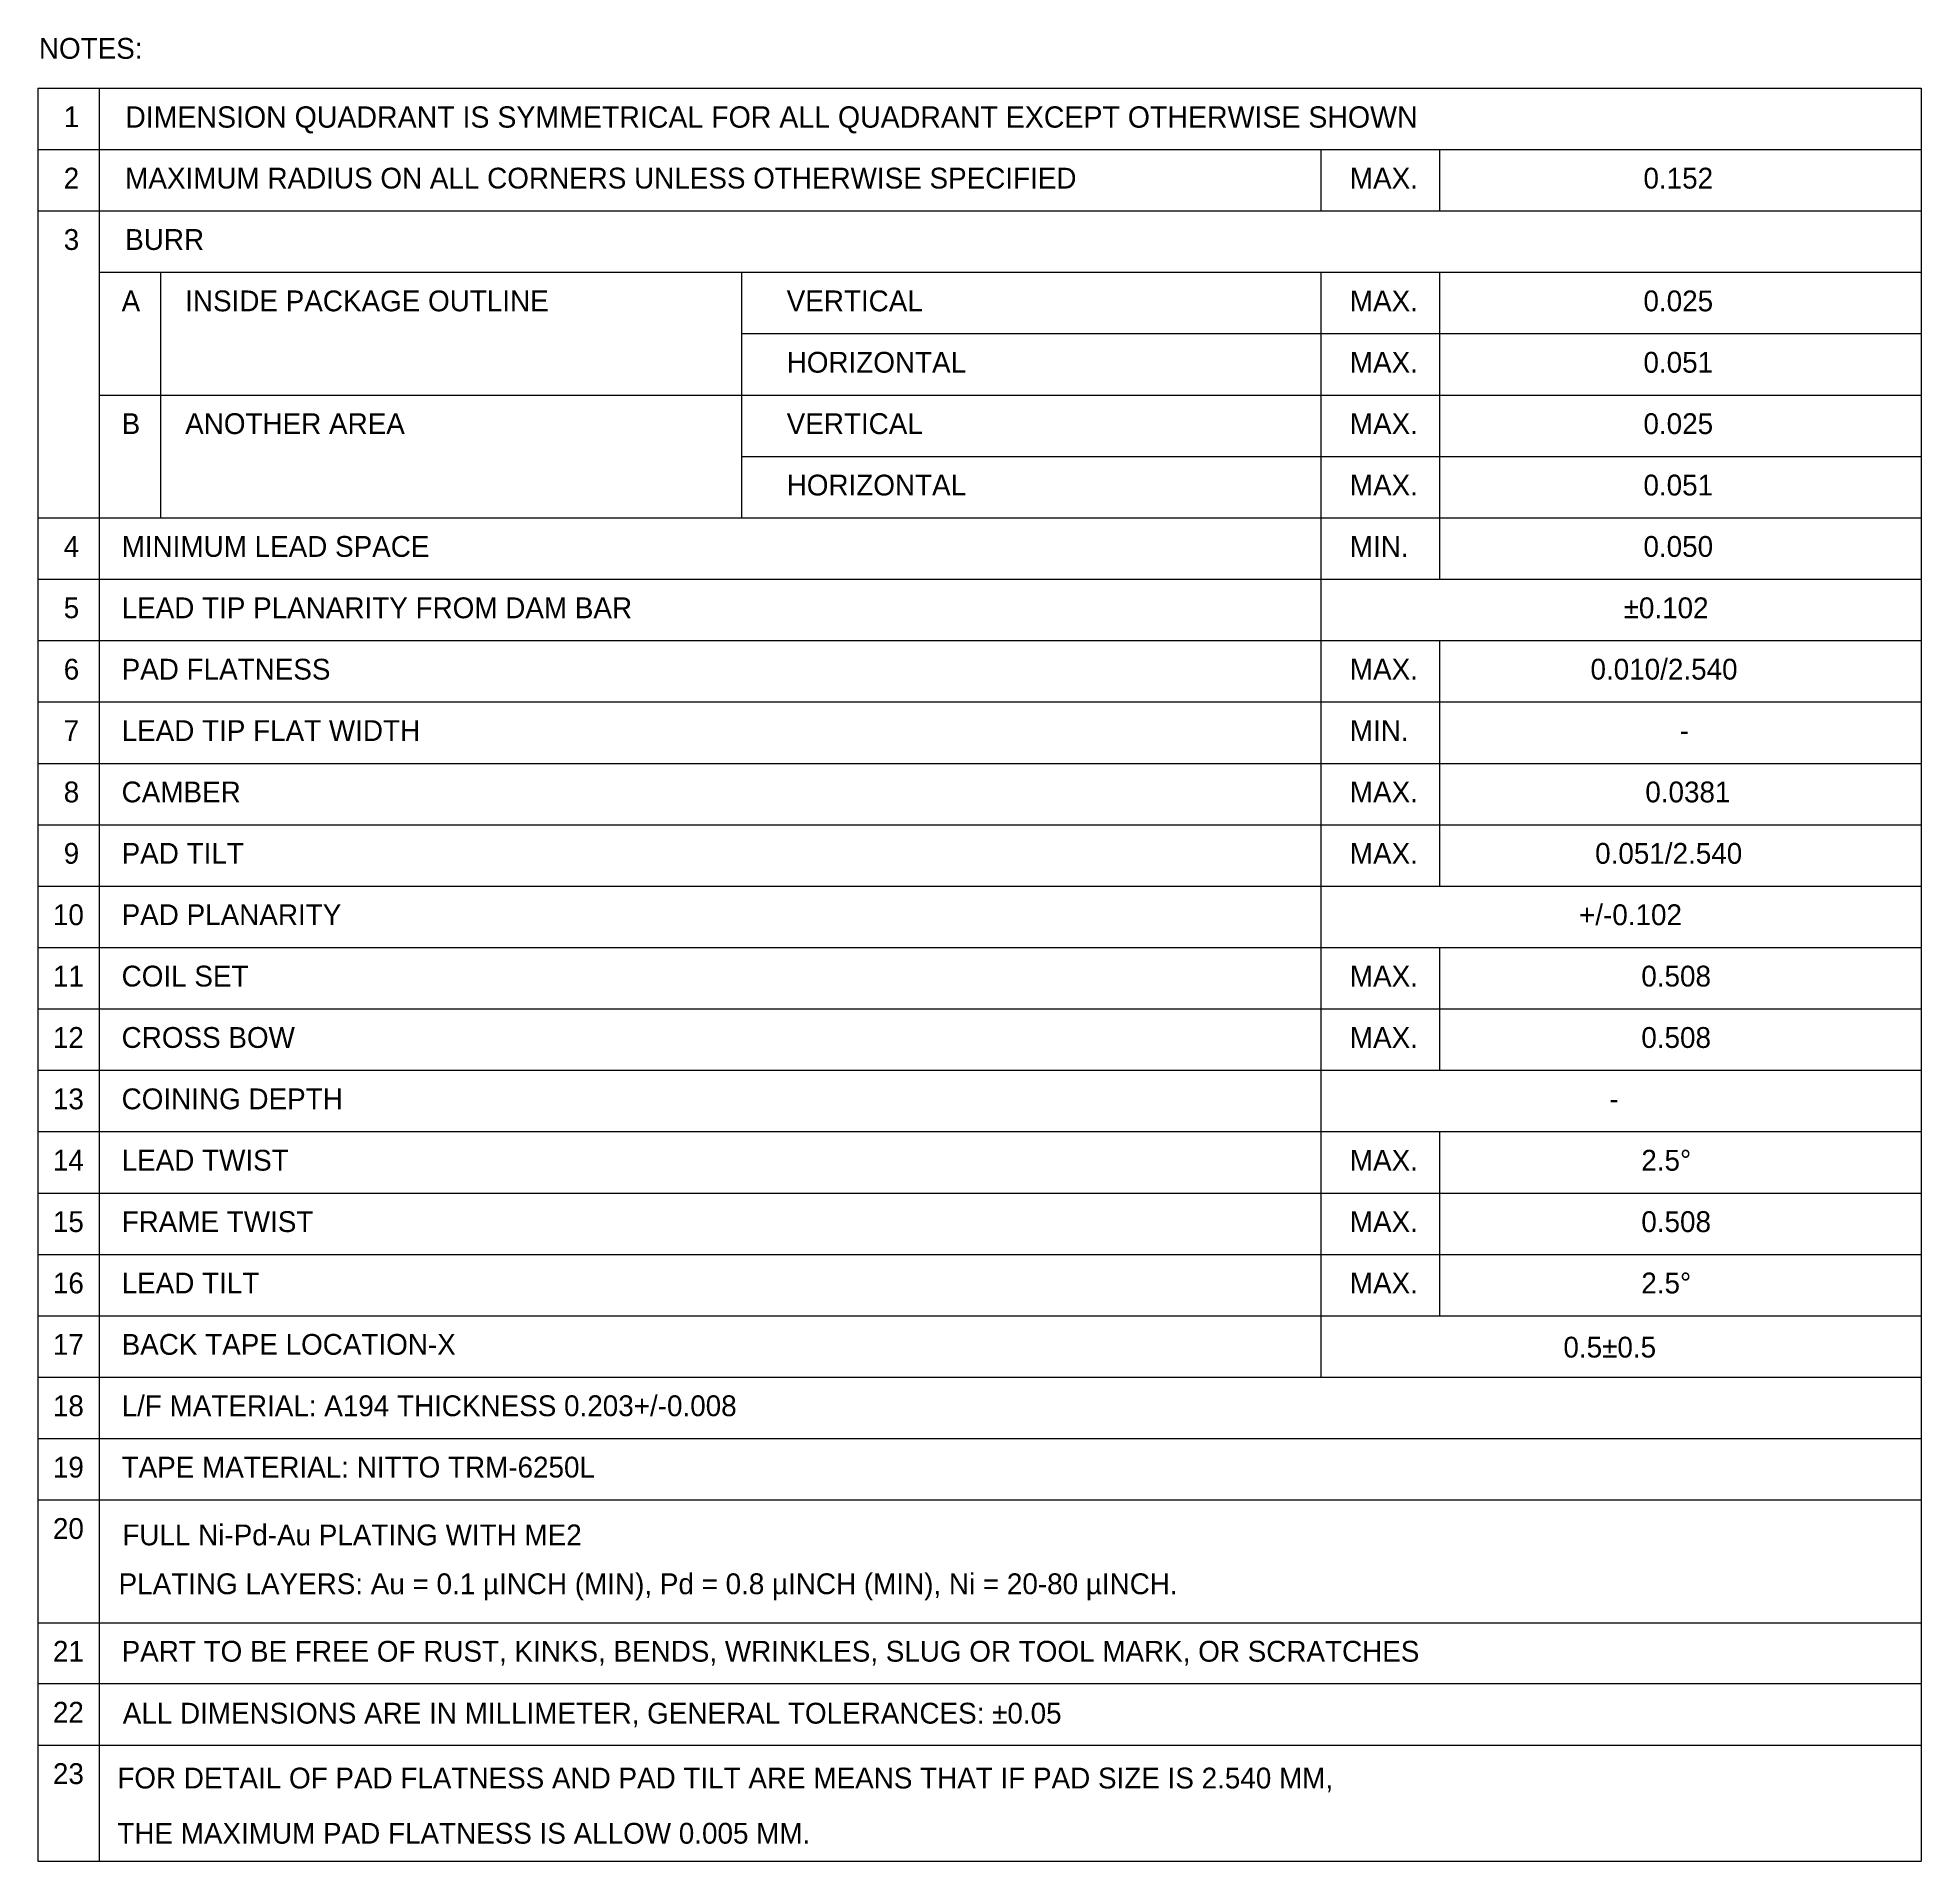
# Model space of a CAD drawing. Extents: x -143.8 to -80.4, y -73.7 to -12.4.
import ezdxf
from ezdxf.enums import TextEntityAlignment as Align

# ---------------------------------------------------------------- set-up
doc = ezdxf.new("R2010")
doc.units = 0
doc.header["$MEASUREMENT"] = 0
doc.styles.get("Standard").update_dxf_attribs({"font": ''})
doc.styles.get('Standard').set_extended_font_data('SWRomns')

msp = doc.modelspace()

# ---------------------------------------------------------------- linework, layer by layer
at = {"lineweight": 18}
for p, q in [((-143.786, -14.069), (-80.448, -14.069)), ((-143.786, -14.069), (-143.786, -73.695)), ((-141.722, -14.069), (-141.722, -73.695)), ((-80.448, -14.069), (-80.448, -73.695)), ((-143.786, -16.133), (-80.448, -16.133)), ((-100.638, -16.134), (-100.638, -18.198)), ((-96.654, -16.134), (-96.654, -18.198)), ((-143.786, -18.197), (-80.448, -18.197)), ((-141.722, -20.261), (-80.448, -20.261)), ((-139.658, -20.261), (-139.658, -28.518)), ((-120.118, -20.261), (-120.118, -28.518)), ((-100.638, -20.262), (-100.638, -57.414)), ((-96.654, -20.262), (-96.654, -30.582)), ((-120.118, -22.325), (-80.448, -22.325)), ((-141.722, -24.389), (-80.448, -24.389)), ((-120.118, -26.454), (-80.448, -26.454)), ((-143.786, -28.518), (-80.448, -28.518)), ((-143.786, -30.582), (-80.448, -30.582)), ((-143.786, -32.646), (-80.448, -32.646)), ((-96.654, -32.646), (-96.654, -40.903)), ((-143.786, -34.71), (-80.448, -34.71)), ((-143.786, -36.774), (-80.448, -36.774)), ((-143.786, -38.838), (-80.448, -38.838)), ((-143.786, -40.902), (-80.448, -40.902)), ((-143.786, -42.966), (-80.448, -42.966)), ((-96.654, -42.967), (-96.654, -45.031)), ((-143.786, -45.03), (-80.448, -45.03)), ((-96.654, -45.031), (-96.654, -47.095)), ((-143.786, -47.094), (-80.448, -47.094)), ((-143.786, -49.158), (-80.448, -49.158)), ((-96.654, -49.159), (-96.654, -55.351)), ((-143.786, -51.222), (-80.448, -51.222)), ((-143.786, -53.286), (-80.448, -53.286)), ((-143.786, -55.35), (-80.448, -55.35)), ((-143.786, -57.414), (-80.448, -57.414)), ((-143.786, -59.478), (-80.448, -59.478)), ((-143.786, -61.542), (-80.448, -61.542)), ((-143.786, -65.67), (-80.448, -65.67)), ((-143.786, -67.72), (-80.448, -67.72)), ((-143.786, -69.792), (-80.448, -69.792)), ((-143.786, -73.695), (-80.448, -73.695))]:
    msp.add_line(p, q, dxfattribs=at)

# ---------------------------------------------------------------- texts
for s, p in [('PLATING LAYERS: Au = 0.1 µINCH (MIN), Pd = 0.8 µINCH (MIN), Ni = 20-80 µINCH.  ', (-141.065, -64.362)), ('ALL DIMENSIONS ARE IN MILLIMETER, GENERAL TOLERANCES: ±0.05', (-140.925, -68.714)), ('FOR DETAIL OF PAD FLATNESS AND PAD TILT ARE MEANS THAT IF PAD SIZE IS 2.540 MM, ', (-141.108, -70.895)), ('THE MAXIMUM PAD FLATNESS IS ALLOW 0.005 MM.', (-141.108, -72.752))]:
    msp.add_text(s, height=0.7, dxfattribs=at).set_placement(p, align=Align.MIDDLE_LEFT)
at = {"lineweight": 18, "char_height": 0.7, "attachment_point": 1}
for s, insert in [('NOTES:', (-143.745, -12.382)), ('1', (-142.91, -14.681)), ('{\\H1.024x;DIMENSION QUADRANT IS SYMMETRICAL FOR ALL QUADRANT EXCEPT OTHERWISE SHOWN}', (-140.843, -14.681)), ('2', (-142.91, -16.745)), ('MAXIMUM RADIUS ON ALL CORNERS UNLESS OTHERWISE SPECIFIED', (-140.843, -16.745)), ('MAX.', (-99.663, -16.746)), ('0.152', (-89.791, -16.746)), ('3', (-142.91, -18.809)), ('BURR', (-140.843, -18.809)), ('A', (-140.963, -20.873)), ('INSIDE PACKAGE OUTLINE', (-138.826, -20.873)), ('VERTICAL', (-118.6, -20.873)), ('MAX.', (-99.663, -20.874)), ('0.025', (-89.791, -20.874)), ('HORIZONTAL', (-118.6, -22.937)), ('MAX.', (-99.663, -22.938)), ('0.051', (-89.791, -22.938)), ('B', (-140.963, -25.001)), ('ANOTHER AREA', (-138.826, -25.001)), ('VERTICAL', (-118.6, -25.001)), ('MAX.', (-99.663, -25.002)), ('0.025', (-89.791, -25.002)), ('HORIZONTAL', (-118.6, -27.066)), ('MAX.', (-99.663, -27.066)), ('0.051', (-89.791, -27.066)), ('4', (-142.91, -29.13)), ('MINIMUM LEAD SPACE', (-140.963, -29.13)), ('MIN.', (-99.663, -29.13)), ('0.050', (-89.791, -29.13)), ('5', (-142.91, -31.194)), ('LEAD TIP PLANARITY FROM DAM BAR', (-140.963, -31.194)), ('±0.102', (-90.458, -31.194)), ('6', (-142.91, -33.258)), ('PAD FLATNESS', (-140.963, -33.258)), ('MAX.', (-99.663, -33.258)), ('0.010/2.540', (-91.572, -33.258)), ('7', (-142.91, -35.322)), ('LEAD TIP FLAT WIDTH', (-140.963, -35.322)), ('MIN.', (-99.663, -35.322)), ('-', (-88.575, -35.322)), ('8', (-142.91, -37.386)), ('CAMBER ', (-140.963, -37.386)), ('MAX.', (-99.663, -37.386)), ('0.0381', (-89.729, -37.386)), ('9', (-142.91, -39.45)), ('PAD TILT', (-140.963, -39.45)), ('MAX.', (-99.663, -39.451)), ('0.051/2.540', (-91.415, -39.451)), ('10', (-143.274, -41.514)), ('PAD PLANARITY ', (-140.963, -41.514)), ('+/-0.102', (-91.957, -41.515)), ('11', (-143.274, -43.578)), ('COIL SET', (-140.963, -43.578)), ('MAX.', (-99.663, -43.579)), ('0.508', (-89.863, -43.579)), ('12', (-143.274, -45.642)), ('CROSS BOW', (-140.963, -45.642)), ('MAX.', (-99.663, -45.643)), ('0.508', (-89.863, -45.643)), ('13', (-143.274, -47.706)), ('COINING DEPTH', (-140.963, -47.706)), ('-', (-90.938, -47.707)), ('14', (-143.274, -49.77)), ('LEAD TWIST', (-140.963, -49.77)), ('MAX.', (-99.663, -49.771)), ('2.5°', (-89.863, -49.771)), ('15', (-143.274, -51.834)), ('FRAME TWIST', (-140.963, -51.834)), ('MAX.', (-99.663, -51.835)), ('0.508', (-89.863, -51.835)), ('16', (-143.274, -53.898)), ('LEAD TILT', (-140.963, -53.898)), ('MAX.', (-99.663, -53.899)), ('2.5°', (-89.863, -53.899)), ('17', (-143.274, -55.962)), ('BACK TAPE LOCATION-X', (-140.963, -55.962)), ('0.5%%P0.5', (-92.482, -56.055)), ('18', (-143.274, -58.026)), ('L/F MATERIAL: A194 THICKNESS 0.203+/-0.008', (-140.963, -58.026)), ('19', (-143.274, -60.09)), ('TAPE MATERIAL: NITTO TRM-6250L', (-140.963, -60.09)), ('20', (-143.274, -62.154)), ('FULL Ni-Pd-Au PLATING WITH ME2', (-140.94, -62.369)), ('21', (-143.274, -66.282)), ('PART TO BE FREE OF RUST, KINKS, BENDS, WRINKLES, SLUG OR TOOL MARK, OR SCRATCHES', (-140.963, -66.282)), ('22', (-143.274, -68.332)), ('23', (-143.274, -70.396))]:
    msp.add_mtext(s, dxfattribs=dict(at, insert=insert))

doc.saveas('drawing.dxf')
